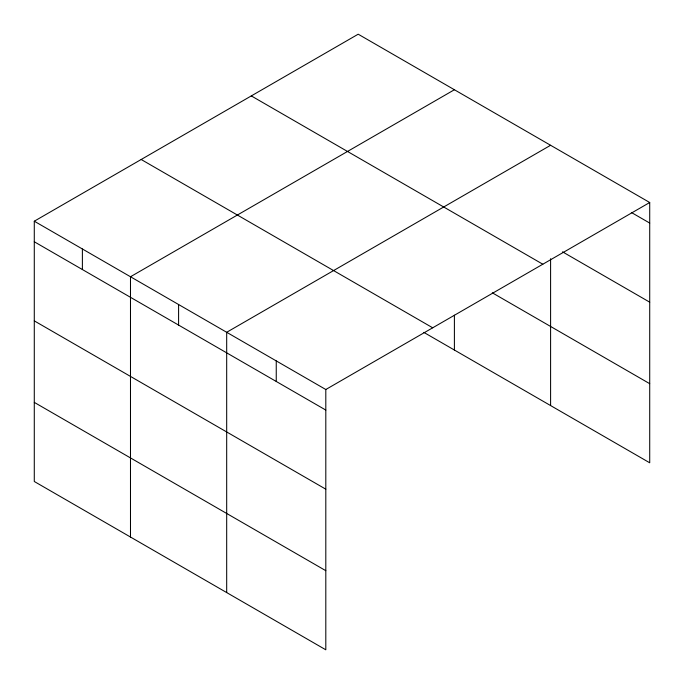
<?xml version="1.0" encoding="UTF-8"?>
<svg xmlns="http://www.w3.org/2000/svg" width="684" height="684" viewBox="0 0 684 684"><rect width="100%" height="100%" fill="white"/><g stroke="black" fill="none" stroke-linecap="round" stroke-linejoin="round"><path stroke-width="1.03" d="M34.285 221.206L325.806 389.512L325.806 649.8L34.285 481.493L34.285 221.206L358.194 34.2L649.714 202.507L649.714 462.794L423.866 332.407M454.398 89.741L130.49 276.746L130.49 537.034M550.594 145.282L226.686 332.287L226.686 592.575M325.806 389.512L649.714 202.507M631.358 212.468L649.714 223.069M562.53 251.84L649.714 302.174M251.302 95.914L542.822 264.221M492.318 292.812L649.714 383.681M141.178 159.492L432.698 327.798M34.285 241.768L325.806 410.075M34.285 320.873L325.806 489.18M34.285 402.38L325.806 570.687M550.594 258.714L550.594 405.569M454.398 315.221L454.398 350.028M276.25 360.904L276.25 381.458M178.592 304.517L178.592 325.08M82.388 248.976L82.388 269.539"/></g></svg>
